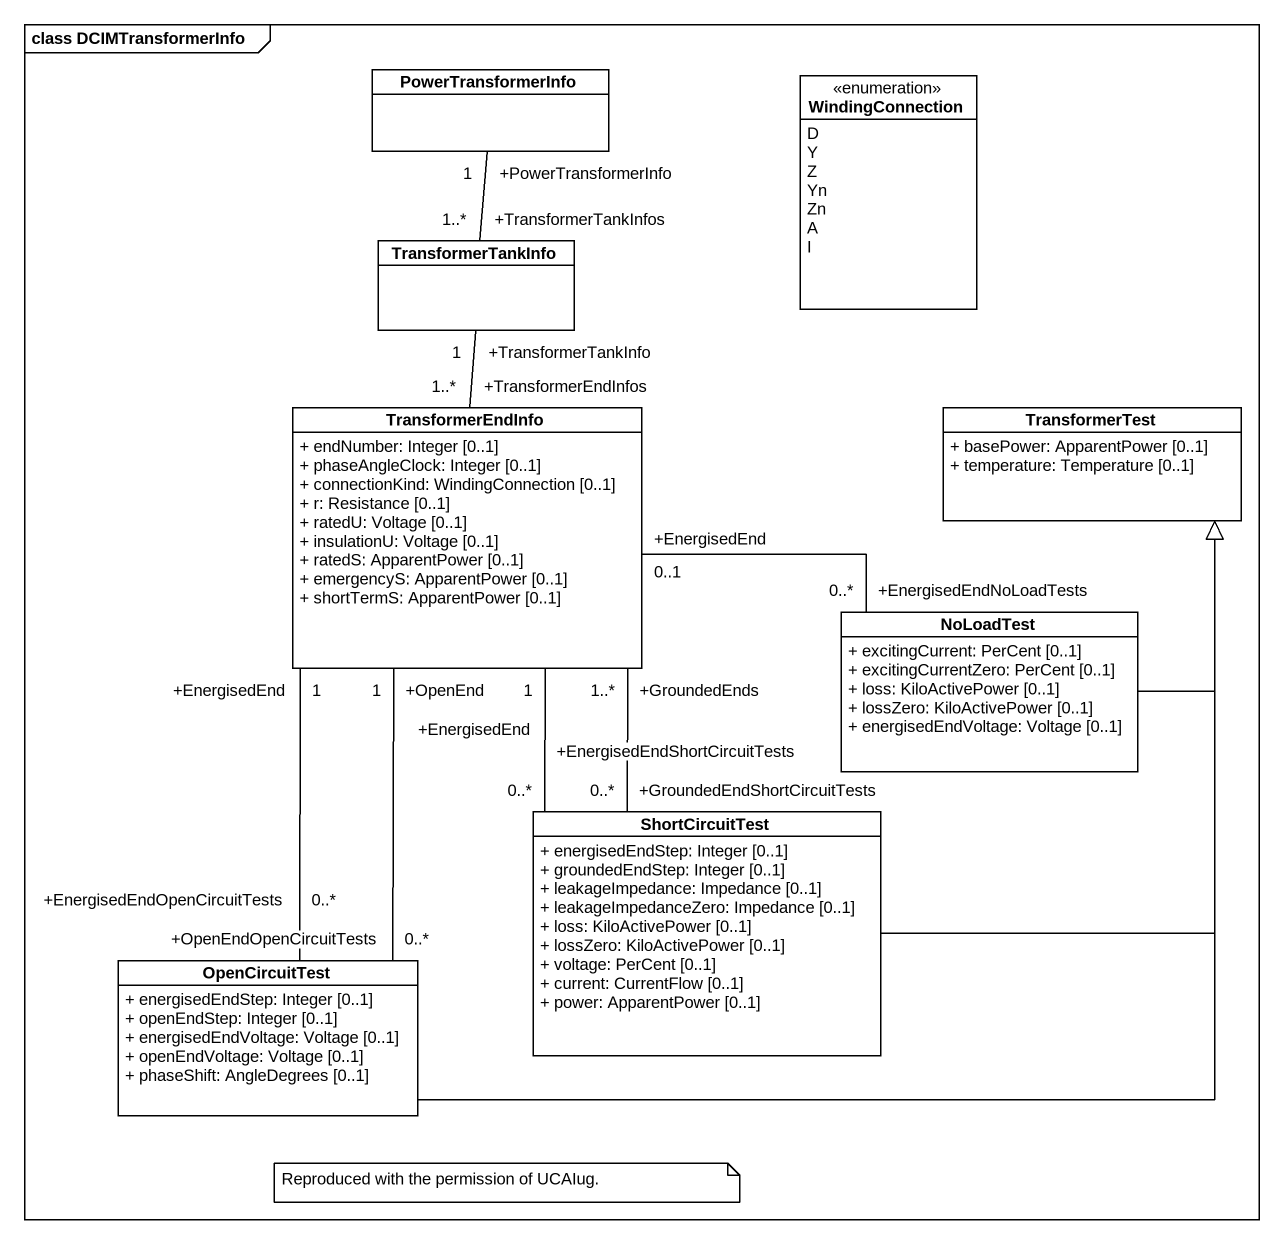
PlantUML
@startuml
mainframe class DCIMTransformerInfo
hide circle
hide empty members
skinparam classAttributeIconSize 0
class PowerTransformerInfo
enum WindingConnection #FFFFFF {
  D
  Y
  Z
  Yn
  Zn
  A
  I
}
class TransformerTankInfo #FFFFFF
class TransformerEndInfo #FFFFFF {
  + endNumber: Integer [0..1]
  + phaseAngleClock: Integer [0..1]
  + connectionKind: WindingConnection [0..1]
  + r: Resistance [0..1]
  + ratedU: Voltage [0..1]
  + insulationU: Voltage [0..1]
  + ratedS: ApparentPower [0..1]
  + emergencyS: ApparentPower [0..1]
  + shortTermS: ApparentPower [0..1]
}
class TransformerTest #FFFFFF {
  + basePower: ApparentPower [0..1]
  + temperature: Temperature [0..1]
}
class NoLoadTest #FFFFFF {
  + excitingCurrent: PerCent [0..1]
  + excitingCurrentZero: PerCent [0..1]
  + loss: KiloActivePower [0..1]
  + lossZero: KiloActivePower [0..1]
  + energisedEndVoltage: Voltage [0..1]
}
class ShortCircuitTest #FFFFFF {
  + energisedEndStep: Integer [0..1]
  + groundedEndStep: Integer [0..1]
  + leakageImpedance: Impedance [0..1]
  + leakageImpedanceZero: Impedance [0..1]
  + loss: KiloActivePower [0..1]
  + lossZero: KiloActivePower [0..1]
  + voltage: PerCent [0..1]
  + current: CurrentFlow [0..1]
  + power: ApparentPower [0..1]
}
class OpenCircuitTest #FFFFFF {
  + energisedEndStep: Integer [0..1]
  + openEndStep: Integer [0..1]
  + energisedEndVoltage: Voltage [0..1]
  + openEndVoltage: Voltage [0..1]
  + phaseShift: AngleDegrees [0..1]
}
TransformerTankInfo "+TransformerTankInfos\n1..*" -up- "+PowerTransformerInfo\n1" PowerTransformerInfo
TransformerTankInfo "+TransformerTankInfo\n1" -- "+TransformerEndInfos\n1..*" TransformerEndInfo
NoLoadTest "+EnergisedEndNoLoadTests\n0..*" -left- "+EnergisedEnd\n0..1" TransformerEndInfo
NoLoadTest -up-|> TransformerTest
ShortCircuitTest "+GroundedEndShortCircuitTests\n0..*" -up- "+GroundedEnds\n1..*" TransformerEndInfo
ShortCircuitTest "+EnergisedEndShortCircuitTests\n0..*" -up- "+EnergisedEnd\n1" TransformerEndInfo
ShortCircuitTest -up-|> TransformerTest
OpenCircuitTest "+OpenEndOpenCircuitTests\n0..*" -up- "+OpenEnd\n1" TransformerEndInfo
OpenCircuitTest "+EnergisedEndOpenCircuitTests\n0..*" -up- "+EnergisedEnd\n1" TransformerEndInfo
OpenCircuitTest -up-|> TransformerTest
note as N1
  Reproduced with the permission of UCAIug.
end note
@enduml
